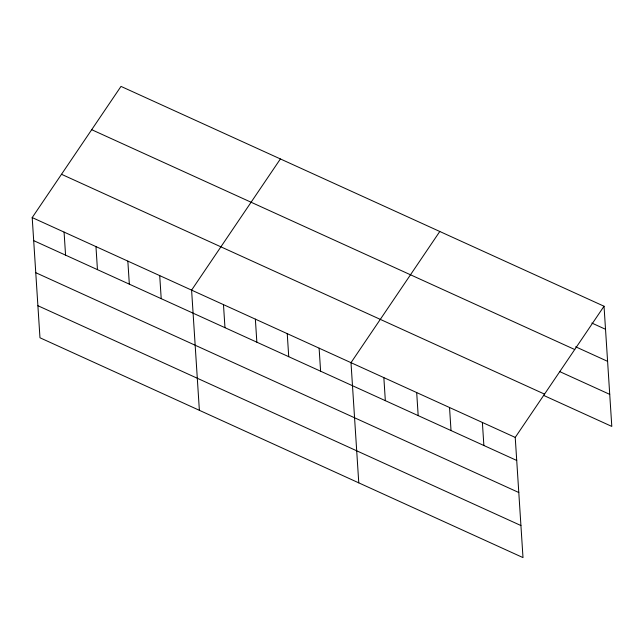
<?xml version="1.0" encoding="UTF-8"?>
<svg xmlns="http://www.w3.org/2000/svg" width="644" height="644" viewBox="0 0 644 644"><rect width="100%" height="100%" fill="white"/><g stroke="black" fill="none" stroke-linecap="round" stroke-linejoin="round"><path stroke-width="0.97" d="M604.032 306.23L515.232 437.413L523 557.599L39.968 337.77L32.2 217.583L121 86.401L604.032 306.23L611.8 426.417L543.367 395.279M280.398 158.947L191.598 290.122L199.374 410.317M439.796 231.486L350.996 362.669L358.772 482.855M591.836 323.047L605.521 329.277M575.656 346.802L607.59 361.332M91.698 129.694L574.722 349.523M559.547 371.524L609.723 394.361M61.502 174.291L544.534 394.12M32.2 217.583L515.232 437.413M33.689 240.631L516.721 460.452M35.766 272.686L518.79 492.515M37.899 305.715L520.932 525.544M482.38 422.464L483.877 445.511M449.536 407.515L451.025 430.562M416.692 392.566L418.181 415.613M383.848 377.617L385.337 400.665M319.118 348.163L320.607 371.202M287.24 333.648L288.729 356.696M255.362 319.142L256.851 342.189M223.476 304.636L224.973 327.675M159.72 275.616L161.209 298.663M127.842 261.11L129.331 284.149M95.956 246.596L97.453 269.643M64.078 232.09L65.567 255.137"/></g></svg>
